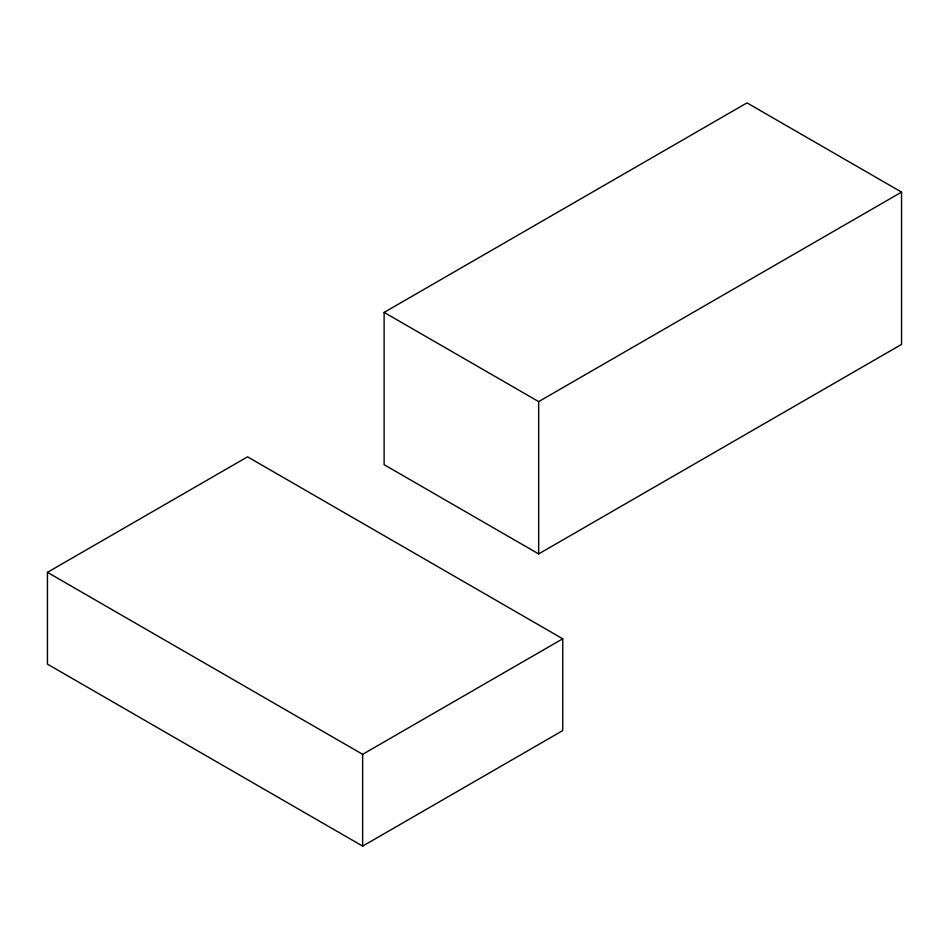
<?xml version="1.0" encoding="UTF-8"?>
<svg xmlns="http://www.w3.org/2000/svg" width="949" height="949" viewBox="0 0 949 949"><rect width="100%" height="100%" fill="white"/><g stroke="black" fill="none" stroke-linecap="round" stroke-linejoin="round"><path stroke-width="1.42" d="M384.12 312.399L747.005 102.883L901.55 192.113L901.55 344.404L538.664 553.919L384.12 464.69L384.12 312.399L538.664 401.617L901.55 192.113M47.45 572.342L247.547 456.825L562.745 638.796L562.745 730.588L362.648 846.117L47.45 664.134L47.45 572.342L362.648 754.325L562.745 638.796M538.664 401.617L538.664 553.919M362.648 754.325L362.648 846.117"/></g></svg>
